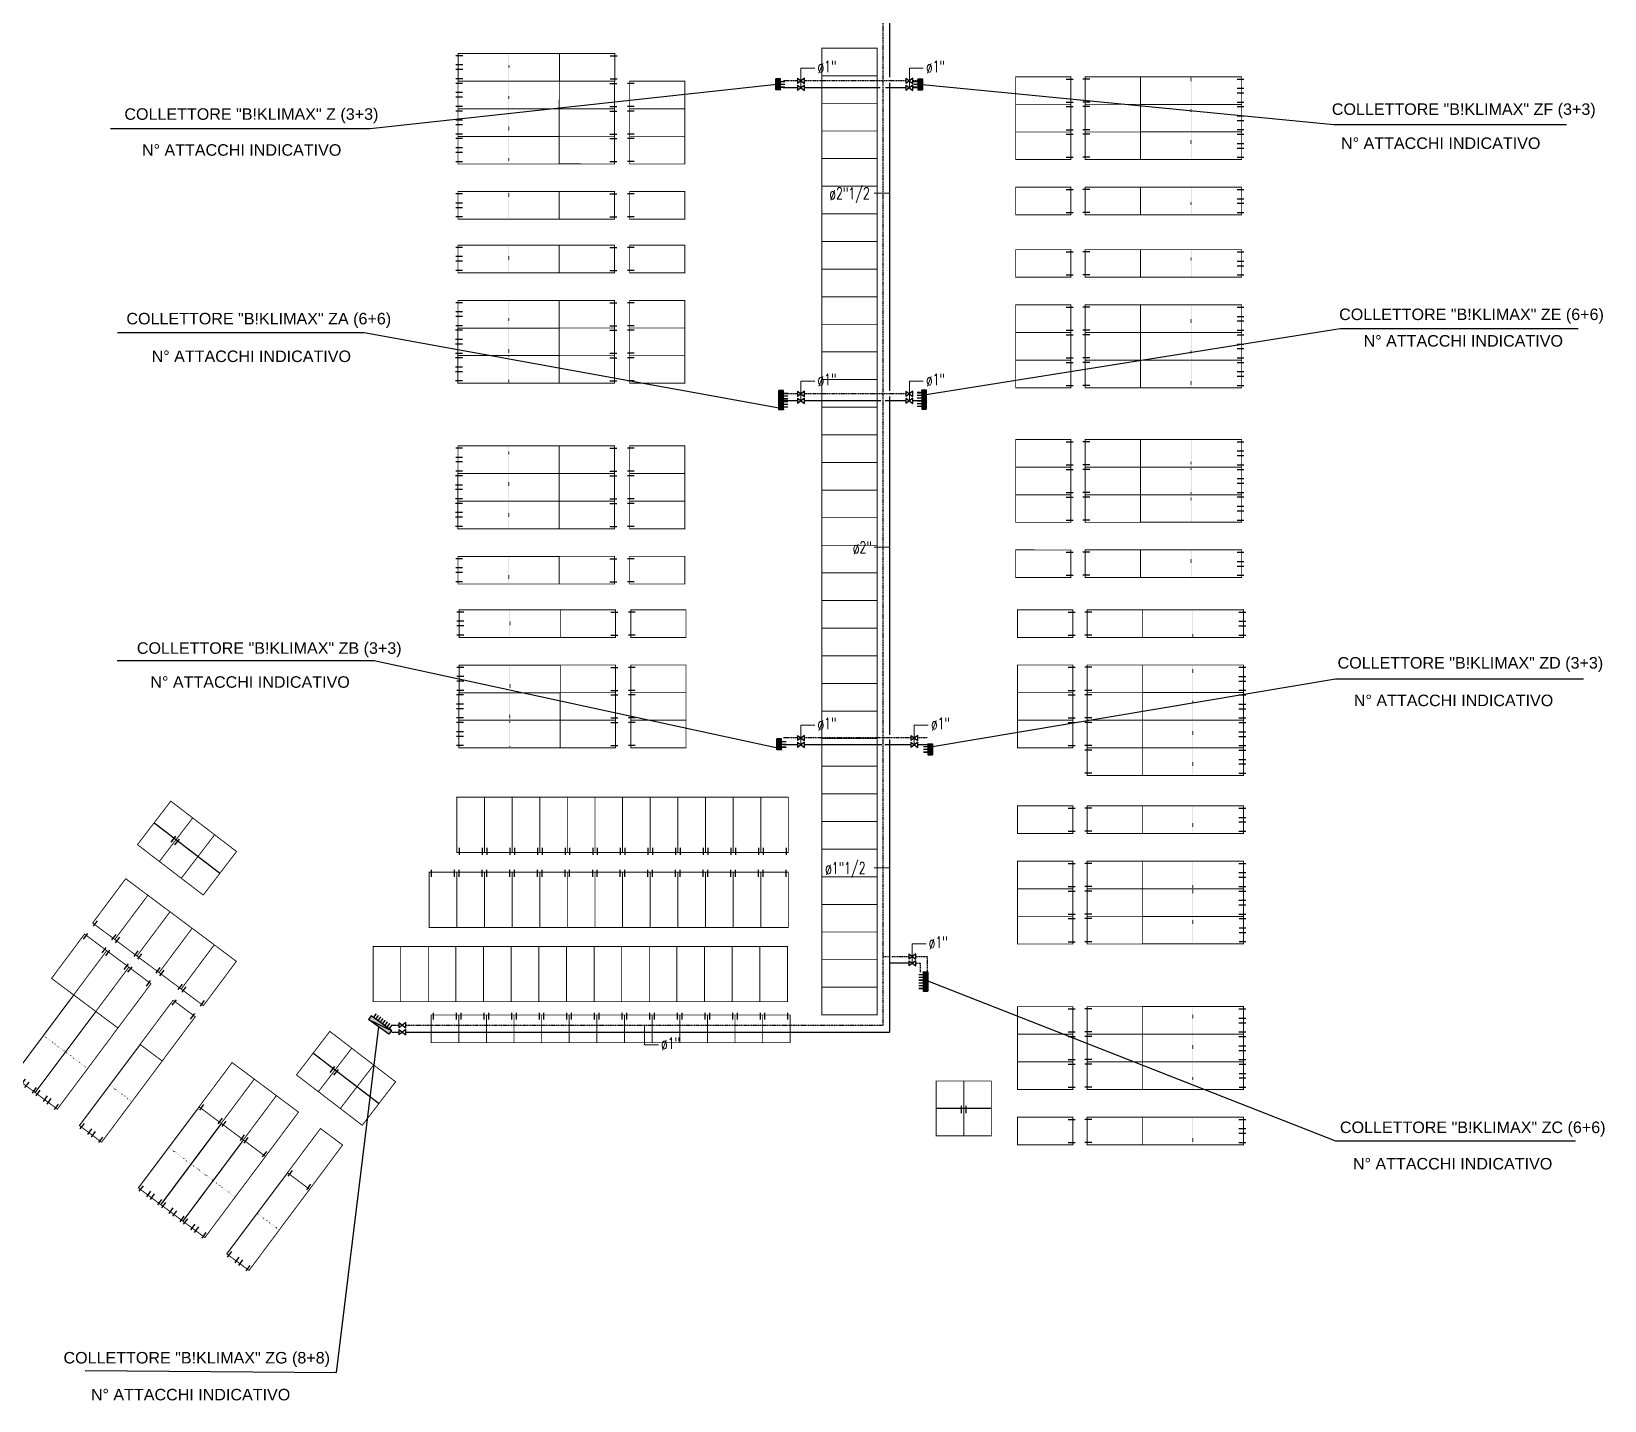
# Model space of a CAD drawing. Header units: millimetres. Extents: x 24747 to 137666, y -34589 to 43444.
# Drawn here: x 114956 to 118372, y 11009 to 13983 of the extents above; entities that cross this region are included whole.
import ezdxf

# ---------------------------------------------------------------- set-up
doc = ezdxf.new("R2010")
doc.units = ezdxf.units.MM
doc.header["$LTSCALE"] = 10
doc.linetypes.add('ACAD_ISO07W100', pattern=[3, 0, -3])
doc.linetypes.add('HIDDEN', pattern=[0.375, 0.25, -0.125])
for name, color, linetype in [('Collettori Maxi', 7, 'Continuous'), ('Pannelli', 7, 'Continuous'), ('TUBAZIONI', 6, 'Continuous')]:
    doc.layers.add(name, color=color, linetype=linetype)
doc.styles.add('ARIAL', font='arial.ttf')
doc.styles.add('ROMANS', font='romans')

# ---------------------------------------------------------------- blocks, each defined once
blk = doc.blocks.new('1200')
at = {"layer": 'Pannelli', "color": 4}
for p, q in [((0.05, 1.1), (0.05, 1.25)), ((0.55, 1.1), (0.55, 1.25))]:
    blk.add_line(p, q, dxfattribs=at)
at = {"layer": 'Pannelli', "linetype": 'ACAD_ISO07W100', "ltscale": 0.07}
blk.add_line((0.6, 0.6), (0, 0.6), dxfattribs=at)
at = {"layer": 'Pannelli', "color": 4, "const_width": 0.02}
blk.add_lwpolyline([(0, 1.2), (0, 0), (0.6, 0), (0.6, 1.2), (0, 1.2)], dxfattribs=at)
blk = doc.blocks.new('600')
at = {"layer": 'Pannelli', "color": 2}
for p, q in [((0.05, 0.5), (0.05, 0.65)), ((0.55, 0.5), (0.55, 0.65))]:
    blk.add_line(p, q, dxfattribs=at)
at = {"layer": 'Pannelli', "color": 2, "const_width": 0.02}
blk.add_lwpolyline([(0.6, 0.6), (0.6, 0), (0, 0), (0, 0.6), (0.6, 0.6)], dxfattribs=at)
blk = doc.blocks.new('dddd')
at = {"layer": 'Pannelli', "color": 4}
for p, q in [((-164.9, 45.4, 0), (-179.9, 45.4, 0)), ((-164.9, 25.4, 0), (-179.9, 25.4, 0)), ((-164.9, 15.4, 0), (-179.9, 15.4, 0)), ((-164.9, -4.6, 0), (-179.9, -4.6, 0))]:
    blk.add_line(p, q, dxfattribs=at)
at = {"layer": 'Pannelli', "color": 4, "lineweight": 0}
blk.add_line((-174.9, 50.4, 0), (45.1, 50.4, 0), dxfattribs=at)
at = {"layer": 'Pannelli', "color": 4, "linetype": 'ACAD_ISO07W100', "ltscale": 0.07}
blk.add_line((-64.9, 50.4, 0), (-64.9, -9.6, 0), dxfattribs=at)
at = {"layer": 'Pannelli', "color": 4, "const_width": 2, "elevation": 0}
blk.add_lwpolyline([(-174.9, -9.6), (45.1, -9.6), (45.1, 50.4), (-174.9, 50.4), (-174.9, -9.6)], dxfattribs=at)
blk = doc.blocks.new('Coll Maxi 8+8')
at = {"layer": 'Collettori Maxi'}
for color, points in [(5, [(0.54, 0), (0.54, -0.1), (0, -0.1)]), (1, [(0, 0), (0, -0.1), (0.54, 0)])]:
    blk.add_hatch(color=color, dxfattribs=at).paths.add_polyline_path(points)
for points in [[(0, 0), (0, -0.1), (0.54, 0), (0, 0)], [(0.54, 0), (0.54, -0.1), (0, -0.1), (0.54, 0)]]:
    blk.add_lwpolyline(points, dxfattribs=at)
blk = doc.blocks.new('Coll Maxi 6+6')
at = {"layer": 'Collettori Maxi'}
for color, points in [(5, [(0.42, 0), (0.42, -0.1), (0, -0.1)]), (1, [(0, 0), (0, -0.1), (0.42, 0)])]:
    blk.add_hatch(color=color, dxfattribs=at).paths.add_polyline_path(points)
for points in [[(0, 0), (0, -0.1), (0.42, 0), (0, 0)], [(0.42, 0), (0.42, -0.1), (0, -0.1), (0.42, 0)]]:
    blk.add_lwpolyline(points, dxfattribs=at)
blk = doc.blocks.new('Coll maxi 3+3')
at = {"layer": 'Collettori Maxi'}
for color, points in [(5, [(0.24, 0), (0.24, -0.1), (0, -0.1)]), (1, [(0, 0), (0, -0.1), (0.24, 0)])]:
    blk.add_hatch(color=color, dxfattribs=at).paths.add_polyline_path(points)
for points in [[(0, 0), (0, -0.1), (0.24, 0), (0, 0)], [(0.24, 0), (0.24, -0.1), (0, -0.1), (0.24, 0)]]:
    blk.add_lwpolyline(points, dxfattribs=at)

msp = doc.modelspace()

# ---------------------------------------------------------------- linework, layer by layer
at = {"layer": 'Collettori Maxi'}
for p, q in [((116574.39454, 13867.88526, 0), (115691.40705, 13771.90547, 0)), ((116891.0483, 13868.23382, 0), (117784.33809, 13781.3649, 0)), ((115691.40705, 13771.90547, 0), (115126.93765, 13771.90547, 0)), ((117784.33809, 13781.3649, 0), (118289.55191, 13781.3649, 0)), ((115142.39176, 13329.31576, 0), (115678.18564, 13329.31576, 0)), ((115678.18564, 13329.31576, 0), (116587.30226, 13164.22243, 0)), ((116889.24999, 13192.78678, 0), (117798.17655, 13337.82241, 0)), ((117798.17655, 13337.82241, 0), (118315.01317, 13337.82241, 0)), ((115141.72028, 12617.12829, 0), (115699.76551, 12617.12829, 0)), ((115699.76551, 12617.12829, 0), (116579.61581, 12426.58253, 0)), ((116912.64009, 12430.18666, 0), (117788.07936, 12577.14099, 0)), ((117788.07936, 12577.14099, 0), (118326.69857, 12577.14099, 0)), ((116896.93885, 11922.9445, 0), (117788.3325, 11573.48677, 0)), ((115618.10082, 11070.36082, 0), (115709.82705, 11821.17257, 0)), ((117788.3325, 11573.48677, 0), (118309.01333, 11573.48677, 0)), ((115072.07836, 11074.24046, 0), (115618.10082, 11070.36082, 0))]:
    msp.add_line(p, q, dxfattribs=at)
at = {"layer": 'Collettori Maxi', "color": 6, "const_width": 3.2002, "elevation": 0}
for points in [[(116582.61642, 13874.2342), (116592.61705, 13874.2342)], [(116881.04767, 13874.2342), (116871.04703, 13874.2342)], [(116582.61642, 13868.23382), (116592.61705, 13868.23382)], [(116582.61642, 13862.23344), (116592.61705, 13862.23344)], [(116881.04767, 13868.23382), (116871.04703, 13868.23382)], [(116881.04767, 13862.23344), (116871.04703, 13862.23344)], [(116589.16065, 13197.30475), (116599.16128, 13197.30475)], [(116589.16065, 13191.30437), (116599.16128, 13191.30437)], [(116889.24999, 13198.78716), (116879.24935, 13198.78716)], [(116889.24999, 13192.78678), (116879.24935, 13192.78678)], [(116589.16065, 13185.30399), (116599.16128, 13185.30399)], [(116589.16065, 13179.30361), (116599.16128, 13179.30361)], [(116589.16065, 13173.30323), (116599.16128, 13173.30323)], [(116589.16065, 13167.30285), (116599.16128, 13167.30285)], [(116889.24999, 13186.7864), (116879.24935, 13186.7864)], [(116889.24999, 13180.78602), (116879.24935, 13180.78602)], [(116889.24999, 13174.78565), (116879.24935, 13174.78565)], [(116889.24999, 13168.78527), (116879.24935, 13168.78527)], [(116584.88121, 12440.62719), (116594.88185, 12440.62719)], [(116584.88121, 12434.62681), (116594.88185, 12434.62681)], [(116584.88121, 12428.62643), (116594.88185, 12428.62643)], [(116902.63945, 12429.65637), (116892.63882, 12429.65637)], [(116902.63945, 12423.65599), (116892.63882, 12423.65599)], [(116902.63945, 12417.65561), (116892.63882, 12417.65561)], [(115698.6898, 11841.59389), (115704.5581, 11849.69177)], [(115703.54853, 11838.07291), (115709.41683, 11846.17079)], [(115708.40726, 11834.55193), (115714.27556, 11842.64981)], [(115713.26599, 11831.03094), (115719.13429, 11839.12883)], [(115718.12471, 11827.50996), (115723.99302, 11835.60784)], [(115722.98344, 11823.98898), (115728.85175, 11832.08686)], [(115727.84217, 11820.468), (115733.71047, 11828.56588)], [(115732.7009, 11816.94702), (115738.5692, 11825.0449)]]:
    msp.add_lwpolyline(points, dxfattribs=at)
at = {"layer": 'Collettori Maxi', "color": 6, "const_width": 3.2002}
for points in [[(116892.78412, 11934.39395), (116882.78349, 11934.39395)], [(116892.78412, 11928.39357), (116882.78349, 11928.39357)], [(116892.78412, 11922.39319), (116882.78349, 11922.39319)], [(116892.78412, 11916.39281), (116882.78349, 11916.39281)], [(116892.78412, 11910.39243), (116882.78349, 11910.39243)], [(116892.78412, 11904.39205), (116882.78349, 11904.39205)]]:
    msp.add_lwpolyline(points, dxfattribs=at)
at = {"layer": 'Pannelli', "color": 2}
for p, q in [((115259.30696, 12222.25226, 0), (115268.43104, 12234.15819, 0)), ((115259.88337, 12223.00441, 0), (115269.00745, 12234.91034, 0)), ((115267.23523, 12216.15777, 0), (115276.35931, 12228.0637, 0)), ((115267.25327, 12216.18131, 0), (115276.37735, 12228.08724, 0)), ((115267.81163, 12216.90992, 0), (115276.93571, 12228.81585, 0)), ((115267.82967, 12216.93346, 0), (115276.95375, 12228.83939, 0)), ((115604.7406, 11722.11159, 0), (115613.86468, 11734.01752, 0)), ((115605.317, 11722.86374, 0), (115614.44108, 11734.76967, 0)), ((115612.66886, 11716.0171, 0), (115621.79294, 11727.92304, 0)), ((115612.68691, 11716.04065, 0), (115621.81098, 11727.94658, 0)), ((115613.24527, 11716.76925, 0), (115622.36935, 11728.67518, 0)), ((115613.26331, 11716.79279, 0), (115622.38739, 11728.69872, 0)), ((116975.49496, 11634.27134, 0), (116975.49496, 11649.27134, 0)), ((116975.49496, 11633.32373, 0), (116975.49496, 11648.32373, 0)), ((116985.49496, 11634.28617, 0), (116985.49496, 11649.28617, 0)), ((116985.49496, 11634.25651, 0), (116985.49496, 11649.25651, 0)), ((116985.49496, 11633.33856, 0), (116985.49496, 11648.33856, 0)), ((116985.49496, 11633.3089, 0), (116985.49496, 11648.3089, 0))]:
    msp.add_line(p, q, dxfattribs=at)
at = {"layer": 'Pannelli', "color": 2, "const_width": 2}
for points in [[(116672.26366, 13886.9827), (116792.26366, 13886.9827), (116792.26366, 13946.9827), (116672.26366, 13946.9827)], [(116672.26366, 13826.9827), (116792.26366, 13826.9827), (116792.26366, 13886.9827), (116672.26366, 13886.9827)], [(116672.26366, 13766.9827), (116792.26366, 13766.9827), (116792.26366, 13826.9827), (116672.26366, 13826.9827)], [(116672.26366, 13706.9827), (116792.26366, 13706.9827), (116792.26366, 13766.9827), (116672.26366, 13766.9827)], [(116672.26366, 13646.9827), (116792.26366, 13646.9827), (116792.26366, 13706.9827), (116672.26366, 13706.9827)], [(116672.26366, 13586.9827), (116792.26366, 13586.9827), (116792.26366, 13646.9827), (116672.26366, 13646.9827)], [(116672.26366, 13526.9827), (116792.26366, 13526.9827), (116792.26366, 13586.9827), (116672.26366, 13586.9827)], [(116672.26366, 13466.9827), (116792.26366, 13466.9827), (116792.26366, 13526.9827), (116672.26366, 13526.9827)], [(116672.26366, 13406.9827), (116792.26366, 13406.9827), (116792.26366, 13466.9827), (116672.26366, 13466.9827)], [(116672.26366, 13346.9827), (116792.26366, 13346.9827), (116792.26366, 13406.9827), (116672.26366, 13406.9827)], [(116672.26366, 13286.9827), (116792.26366, 13286.9827), (116792.26366, 13346.9827), (116672.26366, 13346.9827)], [(116672.26366, 13226.9827), (116792.26366, 13226.9827), (116792.26366, 13286.9827), (116672.26366, 13286.9827)], [(116672.26366, 13166.9827), (116792.26366, 13166.9827), (116792.26366, 13226.9827), (116672.26366, 13226.9827)], [(116672.26366, 13106.9827), (116792.26366, 13106.9827), (116792.26366, 13166.9827), (116672.26366, 13166.9827)], [(116672.26366, 13046.9827), (116792.26366, 13046.9827), (116792.26366, 13106.9827), (116672.26366, 13106.9827)], [(116672.26366, 12986.9827), (116792.26366, 12986.9827), (116792.26366, 13046.9827), (116672.26366, 13046.9827)], [(116672.26366, 12926.9827), (116792.26366, 12926.9827), (116792.26366, 12986.9827), (116672.26366, 12986.9827)], [(116672.26366, 12866.9827), (116792.26366, 12866.9827), (116792.26366, 12926.9827), (116672.26366, 12926.9827)], [(116672.26366, 12806.9827), (116792.26366, 12806.9827), (116792.26366, 12866.9827), (116672.26366, 12866.9827)], [(116672.26366, 12746.9827), (116792.26366, 12746.9827), (116792.26366, 12806.9827), (116672.26366, 12806.9827)], [(116672.26366, 12686.9827), (116792.26366, 12686.9827), (116792.26366, 12746.9827), (116672.26366, 12746.9827)], [(116672.26366, 12626.9827), (116792.26366, 12626.9827), (116792.26366, 12686.9827), (116672.26366, 12686.9827)], [(116672.26366, 12566.9827), (116792.26366, 12566.9827), (116792.26366, 12626.9827), (116672.26366, 12626.9827)], [(116672.26366, 12506.9827), (116792.26366, 12506.9827), (116792.26366, 12566.9827), (116672.26366, 12566.9827)], [(116672.26366, 12446.9827), (116792.26366, 12446.9827), (116792.26366, 12506.9827), (116672.26366, 12506.9827)], [(116672.26366, 12386.9827), (116792.26366, 12386.9827), (116792.26366, 12446.9827), (116672.26366, 12446.9827)], [(116672.26366, 12326.9827), (116792.26366, 12326.9827), (116792.26366, 12386.9827), (116672.26366, 12386.9827)], [(116672.26366, 12266.9827), (116792.26366, 12266.9827), (116792.26366, 12326.9827), (116672.26366, 12326.9827)], [(116672.26366, 12206.9827), (116792.26366, 12206.9827), (116792.26366, 12266.9827), (116672.26366, 12266.9827)], [(116672.26366, 12146.9827), (116792.26366, 12146.9827), (116792.26366, 12206.9827), (116672.26366, 12206.9827)], [(116672.26366, 12086.9827), (116792.26366, 12086.9827), (116792.26366, 12146.9827), (116672.26366, 12146.9827)], [(116672.26366, 12026.9827), (116792.26366, 12026.9827), (116792.26366, 12086.9827), (116672.26366, 12086.9827)], [(116672.26366, 11966.9827), (116792.26366, 11966.9827), (116792.26366, 12026.9827), (116672.26366, 12026.9827)], [(116672.26366, 11906.9827), (116792.26366, 11906.9827), (116792.26366, 11966.9827), (116672.26366, 11966.9827)], [(116672.26366, 11846.9827), (116792.26366, 11846.9827), (116792.26366, 11906.9827), (116672.26366, 11906.9827)]]:
    msp.add_lwpolyline(points, close=True, dxfattribs=at)
at = {"layer": 'Pannelli', "color": 2, "const_width": 2, "elevation": 0}
for points in [[(115258.23994, 12311.28), (115221.74362, 12263.65627), (115269.36735, 12227.15996), (115305.86366, 12274.78368), (115258.23994, 12311.28)], [(115305.86366, 12274.78368), (115269.36734, 12227.15996), (115316.99107, 12190.66365), (115353.48738, 12238.28737), (115305.86366, 12274.78368)], [(115222.32003, 12264.40842), (115185.82371, 12216.7847), (115233.44744, 12180.28838), (115269.94375, 12227.9121), (115222.32003, 12264.40842)], [(115353.48738, 12238.28737), (115316.99107, 12190.66365), (115364.61479, 12154.16733), (115401.11111, 12201.79105), (115353.48738, 12238.28737)], [(115269.94375, 12227.91211), (115233.44743, 12180.28838), (115281.07116, 12143.79207), (115317.56747, 12191.41579), (115269.94375, 12227.91211)], [(115317.56747, 12191.41579), (115281.07116, 12143.79207), (115328.69488, 12107.29575), (115365.1912, 12154.91948), (115317.56747, 12191.41579)], [(115603.67357, 11811.13933), (115567.17726, 11763.51561), (115614.80098, 11727.01929), (115651.2973, 11774.64301), (115603.67357, 11811.13933)], [(115567.75366, 11764.26775), (115531.25735, 11716.64403), (115578.88107, 11680.14771), (115615.37739, 11727.77144), (115567.75366, 11764.26775)], [(115651.2973, 11774.64302), (115614.80098, 11727.01929), (115662.4247, 11690.52298), (115698.92102, 11738.1467), (115651.2973, 11774.64302)], [(115615.37739, 11727.77144), (115578.88107, 11680.14772), (115626.50479, 11643.6514), (115663.00111, 11691.27512), (115615.37739, 11727.77144)], [(115698.92102, 11738.1467), (115662.4247, 11690.52298), (115710.04843, 11654.02666), (115746.54474, 11701.65039), (115698.92102, 11738.1467)], [(115663.00111, 11691.27512), (115626.50479, 11643.6514), (115674.12852, 11607.15509), (115710.62483, 11654.77881), (115663.00111, 11691.27512)], [(116920.49496, 11703.33856), (116920.49496, 11643.33856), (116980.49496, 11643.33856), (116980.49496, 11703.33856), (116920.49496, 11703.33856)], [(116980.49496, 11703.33856), (116980.49496, 11643.33856), (117040.49496, 11643.33856), (117040.49496, 11703.33856), (116980.49496, 11703.33856)], [(116920.49496, 11644.28617), (116920.49496, 11584.28617), (116980.49496, 11584.28617), (116980.49496, 11644.28617), (116920.49496, 11644.28617)], [(116980.49496, 11644.28617), (116980.49496, 11584.28617), (117040.49496, 11584.28617), (117040.49496, 11644.28617), (116980.49496, 11644.28617)]]:
    msp.add_lwpolyline(points, dxfattribs=at)
for points in [[(115697.6129, 11995.72159), (115697.6129, 11875.72159), (115757.6129, 11875.72159), (115757.6129, 11995.72159)], [(115757.6129, 11995.72159), (115757.6129, 11875.72159), (115817.6129, 11875.72159), (115817.6129, 11995.72159)], [(115817.6129, 11995.72159), (115817.6129, 11875.72159), (115877.6129, 11875.72159), (115877.6129, 11995.72159)], [(115877.6129, 11995.72159), (115877.6129, 11875.72159), (115937.6129, 11875.72159), (115937.6129, 11995.72159)], [(115937.6129, 11995.72159), (115937.6129, 11875.72159), (115997.6129, 11875.72159), (115997.6129, 11995.72159)], [(115997.6129, 11995.72159), (115997.6129, 11875.72159), (116057.6129, 11875.72159), (116057.6129, 11995.72159)], [(116057.6129, 11995.72159), (116057.6129, 11875.72159), (116117.6129, 11875.72159), (116117.6129, 11995.72159)], [(116117.6129, 11995.72159), (116117.6129, 11875.72159), (116177.6129, 11875.72159), (116177.6129, 11995.72159)], [(116177.6129, 11995.72159), (116177.6129, 11875.72159), (116237.6129, 11875.72159), (116237.6129, 11995.72159)], [(116237.6129, 11995.72159), (116237.6129, 11875.72159), (116297.6129, 11875.72159), (116297.6129, 11995.72159)], [(116297.6129, 11995.72159), (116297.6129, 11875.72159), (116357.6129, 11875.72159), (116357.6129, 11995.72159)], [(116357.6129, 11995.72159), (116357.6129, 11875.72159), (116417.6129, 11875.72159), (116417.6129, 11995.72159)], [(116417.6129, 11995.72159), (116417.6129, 11875.72159), (116477.6129, 11875.72159), (116477.6129, 11995.72159)], [(116477.6129, 11995.72159), (116477.6129, 11875.72159), (116537.6129, 11875.72159), (116537.6129, 11995.72159)], [(116537.6129, 11995.72159), (116537.6129, 11875.72159), (116597.6129, 11875.72159), (116597.6129, 11995.72159)]]:
    msp.add_lwpolyline(points, close=True, dxfattribs=at)
at = {"layer": 'TUBAZIONI', "linetype": 'HIDDEN'}
for p, q in [((116805.23365, 13875.83419, 0), (116805.23365, 15075.3301, 0)), ((116619.35412, 13875.83419, 0), (116588.44692, 13875.83419, 0)), ((116854.89206, 13875.83419, 0), (116634.35412, 13875.83419, 0)), ((116805.23365, 13195.93953, 0), (116805.23365, 13875.83419, 0)), ((116880.47193, 13875.83419, 0), (116869.89206, 13875.83419, 0)), ((116619.35412, 13195.93953, 0), (116588.44692, 13195.93953, 0)), ((116854.89206, 13195.93953, 0), (116634.35412, 13195.93953, 0)), ((116805.23365, 12448.57182, 0), (116805.23365, 13195.93953, 0)), ((116889.95938, 13197.42194, 0), (116879.37951, 13197.42194, 0)), ((116619.35412, 12448.57182, 0), (116588.44692, 12448.57182, 0)), ((116865.72543, 12448.57182, 0), (116634.35412, 12448.57182, 0)), ((116805.23365, 11824.57914, 0), (116805.23365, 12448.57182, 0)), ((116901.15179, 12448.57182, 0), (116880.72543, 12448.57182, 0))]:
    msp.add_line(p, q, dxfattribs=at)
at = {"layer": 'TUBAZIONI'}
for p, q in [((116820.23365, 13883.61381, 0), (116820.23365, 15077.35259, 0)), ((116619.35412, 13860.83419, 0), (116588.44692, 13860.83419, 0)), ((116798.68541, 13860.83419, 0), (116634.35412, 13860.83419, 0)), ((116824.37253, 13860.83419, 0), (116810.53785, 13860.83419, 0)), ((116820.23365, 13202.26358, 0), (116820.23365, 13871.40221, 0)), ((116854.89206, 13860.83419, 0), (116824.37253, 13860.83419, 0)), ((116880.47193, 13860.83419, 0), (116869.89206, 13860.83419, 0)), ((116820.23365, 12455.03357, 0), (116820.23365, 13190.41114, 0)), ((116619.35412, 13180.93953, 0), (116588.44692, 13180.93953, 0)), ((116800.35194, 13180.93953, 0), (116634.35412, 13180.93953, 0)), ((116820.23365, 13180.93953, 0), (116810.04939, 13180.93953, 0)), ((116854.89206, 13180.93953, 0), (116820.23365, 13180.93953, 0)), ((116880.47193, 13180.93953, 0), (116869.89206, 13180.93953, 0)), ((116820.23365, 11809.57914, 0), (116820.23365, 12445.15654, 0)), ((116619.35412, 12433.57182, 0), (116588.44692, 12433.57182, 0)), ((116802.52937, 12433.57182, 0), (116634.35412, 12433.57182, 0)), ((116820.23365, 12433.57182, 0), (116808.81476, 12433.57182, 0)), ((116865.72543, 12433.57182, 0), (116820.23365, 12433.57182, 0)), ((116901.15179, 12433.57182, 0), (116880.72543, 12433.57182, 0)), ((116861.14674, 11958.99175, 0), (116820.23365, 11958.99175, 0))]:
    msp.add_line(p, q, dxfattribs=at)
at = {"layer": 'TUBAZIONI', "color": 7}
for p, q in [((116619.35412, 13881.45919, 0), (116634.35412, 13870.20919, 0)), ((116634.35412, 13881.45919, 0), (116619.35412, 13870.20919, 0)), ((116854.89206, 13881.45919, 0), (116869.89206, 13870.20919, 0)), ((116869.89206, 13881.45919, 0), (116854.89206, 13870.20919, 0)), ((116619.35412, 13866.45919, 0), (116634.35412, 13855.20919, 0)), ((116634.35412, 13866.45919, 0), (116619.35412, 13855.20919, 0)), ((116854.89206, 13866.45919, 0), (116869.89206, 13855.20919, 0)), ((116869.89206, 13866.45919, 0), (116854.89206, 13855.20919, 0)), ((116619.35412, 13201.56453, 0), (116634.35412, 13190.31453, 0)), ((116634.35412, 13201.56453, 0), (116619.35412, 13190.31453, 0)), ((116854.89206, 13201.56453, 0), (116869.89206, 13190.31453, 0)), ((116869.89206, 13201.56453, 0), (116854.89206, 13190.31453, 0)), ((116619.35412, 13186.56453, 0), (116634.35412, 13175.31453, 0)), ((116634.35412, 13186.56453, 0), (116619.35412, 13175.31453, 0)), ((116854.89206, 13186.56453, 0), (116869.89206, 13175.31453, 0)), ((116869.89206, 13186.56453, 0), (116854.89206, 13175.31453, 0)), ((116619.35412, 12454.19682, 0), (116634.35412, 12442.94682, 0)), ((116634.35412, 12454.19682, 0), (116619.35412, 12442.94682, 0)), ((116619.35412, 12439.19682, 0), (116634.35412, 12427.94682, 0)), ((116634.35412, 12439.19682, 0), (116619.35412, 12427.94682, 0)), ((116865.72543, 12454.19682, 0), (116880.72543, 12442.94682, 0)), ((116880.72543, 12454.19682, 0), (116865.72543, 12442.94682, 0)), ((116865.72543, 12439.19682, 0), (116880.72543, 12427.94682, 0)), ((116880.72543, 12439.19682, 0), (116865.72543, 12427.94682, 0)), ((116861.14674, 11979.61675, 0), (116876.14674, 11968.36675, 0)), ((116876.14674, 11979.61675, 0), (116861.14674, 11968.36675, 0)), ((116861.14674, 11964.61675, 0), (116876.14674, 11953.36675, 0)), ((116876.14674, 11964.61675, 0), (116861.14674, 11953.36675, 0)), ((115753.7706, 11830.20414, 0), (115768.7706, 11818.95414, 0)), ((115768.7706, 11830.20414, 0), (115753.7706, 11818.95414, 0)), ((115753.7706, 11815.20414, 0), (115768.7706, 11803.95414, 0)), ((115768.7706, 11815.20414, 0), (115753.7706, 11803.95414, 0))]:
    msp.add_line(p, q, dxfattribs=at)
at = {"layer": 'TUBAZIONI', "color": 1, "lineweight": 0}
for p, q in [((116657.21395, 13903.5552, 0), (116626.85412, 13903.5552, 0)), ((116626.85412, 13860.83419, 0), (116626.85412, 13903.5552, 0)), ((116892.75188, 13903.5552, 0), (116862.39206, 13903.5552, 0)), ((116862.39206, 13860.83419, 0), (116862.39206, 13903.5552, 0)), ((116786.14009, 13631.76835, 0), (116820.23365, 13631.76835, 0)), ((116657.21395, 13223.66053, 0), (116626.85412, 13223.66053, 0)), ((116626.85412, 13180.93953, 0), (116626.85412, 13223.66053, 0)), ((116892.75188, 13223.66053, 0), (116862.39206, 13223.66053, 0)), ((116862.39206, 13180.93953, 0), (116862.39206, 13223.66053, 0)), ((116786.14009, 12862.7065, 0), (116820.23365, 12862.7065, 0)), ((116657.21395, 12476.29283, 0), (116626.85412, 12476.29283, 0)), ((116626.85412, 12433.57182, 0), (116626.85412, 12476.29283, 0)), ((116903.58525, 12476.29283, 0), (116873.22543, 12476.29283, 0)), ((116873.22543, 12433.57182, 0), (116873.22543, 12476.29283, 0)), ((116786.14009, 12166.32509, 0), (116820.23365, 12166.32509, 0)), ((116898.79795, 12001.33102, 0), (116868.43813, 12001.33102, 0)), ((116868.43813, 11958.61001, 0), (116868.43813, 12001.33102, 0)), ((116287.00213, 11781.85813), (116287.00213, 11824.57914, 0)), ((116317.36195, 11781.85813), (116287.00213, 11781.85813))]:
    msp.add_line(p, q, dxfattribs=at)
at = {"layer": 'TUBAZIONI', "color": 7, "elevation": 0}
for points in [[(116619.35412, 13881.45919), (116619.35412, 13870.20919)], [(116634.35412, 13870.20919), (116634.35412, 13881.45919)], [(116854.89206, 13881.45919), (116854.89206, 13870.20919)], [(116869.89206, 13870.20919), (116869.89206, 13881.45919)], [(116619.35412, 13866.45919), (116619.35412, 13855.20919)], [(116634.35412, 13855.20919), (116634.35412, 13866.45919)], [(116854.89206, 13866.45919), (116854.89206, 13855.20919)], [(116869.89206, 13855.20919), (116869.89206, 13866.45919)], [(116619.35412, 13201.56453), (116619.35412, 13190.31453)], [(116634.35412, 13190.31453), (116634.35412, 13201.56453)], [(116854.89206, 13201.56453), (116854.89206, 13190.31453)], [(116869.89206, 13190.31453), (116869.89206, 13201.56453)], [(116619.35412, 13186.56453), (116619.35412, 13175.31453)], [(116634.35412, 13175.31453), (116634.35412, 13186.56453)], [(116854.89206, 13186.56453), (116854.89206, 13175.31453)], [(116869.89206, 13175.31453), (116869.89206, 13186.56453)], [(116619.35412, 12454.19682), (116619.35412, 12442.94682)], [(116619.35412, 12439.19682), (116619.35412, 12427.94682)], [(116634.35412, 12442.94682), (116634.35412, 12454.19682)], [(116634.35412, 12427.94682), (116634.35412, 12439.19682)], [(116865.72543, 12454.19682), (116865.72543, 12442.94682)], [(116865.72543, 12439.19682), (116865.72543, 12427.94682)], [(116880.72543, 12442.94682), (116880.72543, 12454.19682)], [(116880.72543, 12427.94682), (116880.72543, 12439.19682)], [(116861.14674, 11979.61675), (116861.14674, 11968.36675)], [(116861.14674, 11964.61675), (116861.14674, 11953.36675)], [(116876.14674, 11968.36675), (116876.14674, 11979.61675)], [(116876.14674, 11953.36675), (116876.14674, 11964.61675)], [(115753.7706, 11830.20414), (115753.7706, 11818.95414)], [(115768.7706, 11818.95414), (115768.7706, 11830.20414)], [(115753.7706, 11815.20414), (115753.7706, 11803.95414)], [(115768.7706, 11803.95414), (115768.7706, 11815.20414)]]:
    msp.add_lwpolyline(points, dxfattribs=at)
at = {"layer": 'TUBAZIONI', "linetype": 'HIDDEN', "elevation": 0}
for points in [[(116805.23365, 11973.99175), (116817.36959, 11973.99175)], [(116824.66513, 11973.99175), (116861.14674, 11973.99175)], [(116876.14674, 11973.99175), (116901.14245, 11973.99175), (116901.14245, 11939.73028)], [(116876.14674, 11958.99175), (116886.14245, 11958.99175)], [(116886.14245, 11958.99175), (116886.14245, 11939.73028)], [(115738.43233, 11824.57914), (115753.7706, 11824.57914)], [(115768.7706, 11824.57914), (116805.23365, 11824.57914)]]:
    msp.add_lwpolyline(points, dxfattribs=at)
at = {"layer": 'TUBAZIONI', "linetype": 'Continuous', "elevation": 0}
for points in [[(115738.43233, 11809.57914), (115753.7706, 11809.57914)], [(115768.7706, 11809.57914), (116820.23365, 11809.57914)]]:
    msp.add_lwpolyline(points, dxfattribs=at)

# ---------------------------------------------------------------- block references
at = {"layer": 'Collettori Maxi', "xscale": 100.0063257411093, "yscale": 100.0063257411093, "zscale": 100.0063257411093}
for name, p, rotation in [('Coll maxi 3+3', (116582.61642, 13880.23458, 0), 270), ('Coll maxi 3+3', (116881.04767, 13856.23307, 0), 90), ('Coll Maxi 6+6', (116589.16065, 13203.30513, 0), 270), ('Coll Maxi 6+6', (116889.24999, 13162.78489, 0), 90), ('Coll maxi 3+3', (116584.88121, 12446.62757, 0), 270), ('Coll maxi 3+3', (116902.63945, 12411.65523, 0), 90), ('Coll Maxi 6+6', (116892.78412, 11898.39167), 90), ('Coll Maxi 8+8', (115693.83107, 11845.11487, 0), 324.0702303056023)]:
    msp.add_blockref(name, p, dxfattribs=dict(at, rotation=rotation))
at = {"layer": 'Pannelli', "lineweight": 0}
for p in [(116057.40829, 13884.92456, 0), (116057.01155, 13824.92078, 0), (116057.01017, 13764.91698, 0), (116057.00878, 13704.91319, 0), (116057.00601, 13584.90559, 0), (116057.00264, 13468.58164, 0), (116056.99987, 13348.57405, 0), (116056.60313, 13288.57026, 0), (116056.60175, 13228.56647, 0), (116056.99987, 13032.55211, 0), (116056.60313, 12972.54832, 0), (116056.60175, 12912.54453, 0), (116056.9553, 12792.53787, 0), (116059.2951, 12676.50108, 0), (116059.29233, 12556.49349, 0), (116058.8956, 12496.4897, 0), (116058.89421, 12436.48591, 0)]:
    msp.add_blockref('dddd', p, dxfattribs=at)
at = {"layer": 'Pannelli', "yscale": 100.0063257411093, "zscale": 100.0063257411093}
for p, xscale, rotation in [((116102.49012, 13935.35738, 0), 100.0063257411093, 269.9986781250462), ((116102.09338, 13875.3536, 0), 100.0063257411093, 269.9986781250462), ((116374.94604, 13875.35083, 0), -100.0063257411093, 90), ((117093.33687, 13884.82424, 0), 100.0063257411093, 269.9986781250462), ((117364.30233, 13884.82659, 0), -100.0063257411093, 90), ((116102.092, 13815.3498, 0), 100.0063257411093, 269.9986781250462), ((116374.94466, 13815.34703, 0), -100.0063257411093, 90), ((117093.33691, 13824.82045, 0), 100.0063257411093, 269.9986781250462), ((117364.30459, 13824.8228, 0), -100.0063257411093, 90), ((116102.09061, 13755.34601, 0), 100.0063257411093, 269.9986781250462), ((116374.94327, 13755.34324, 0), -100.0063257411093, 90), ((117093.33552, 13764.81665, 0), 100.0063257411093, 269.9986781250462), ((117364.30526, 13764.819, 0), -100.0063257411093, 90), ((116102.08785, 13635.33842, 0), 100.0063257411093, 269.9986781250462), ((116374.9405, 13635.33565, 0), -100.0063257411093, 90), ((117093.33552, 13644.80906, 0), 100.0063257411093, 269.9986781250462), ((117364.30526, 13644.81141, 0), -100.0063257411093, 90), ((116102.08447, 13519.01446, 0), 100.0063257411093, 269.9986781250462), ((116374.93713, 13519.01169, 0), -100.0063257411093, 90), ((117093.33552, 13449.21813, 0), -100.0063257411093, 270.0013218749538), ((117364.30526, 13449.21578, 0), 100.0063257411093, 90.00000000000001), ((116102.0817, 13399.00687, 0), 100.0063257411093, 269.9986781250462), ((116374.93436, 13399.0041, 0), -100.0063257411093, 90), ((117093.33552, 13329.21054, 0), -100.0063257411093, 270.0013218749538), ((117364.30526, 13329.20819, 0), 100.0063257411093, 90.00000000000001), ((116102.08032, 13339.00308, 0), 100.0063257411093, 269.9986781250462), ((116374.93297, 13339.00031, 0), -100.0063257411093, 90), ((117093.33691, 13269.20675, 0), -100.0063257411093, 270.0013218749538), ((117364.30459, 13269.2044, 0), 100.0063257411093, 90.00000000000001), ((116102.07696, 13278.99928, 0), 100.0063257411093, 269.9986781250462), ((116374.92962, 13278.99651, 0), -100.0063257411093, 90), ((117093.33687, 13209.20295, 0), -100.0063257411093, 270.0013218749538), ((117364.30233, 13209.2006, 0), 100.0063257411093, 90.00000000000001), ((117093.33687, 13096.90385, 0), 100.0063257411093, 269.9986781250462), ((117364.30233, 13096.9062, 0), -100.0063257411093, 90), ((116102.0751, 13082.98493, 0), 100.0063257411093, 269.9986781250462), ((116374.92776, 13082.98216, 0), -100.0063257411093, 90), ((116102.07372, 13022.98113, 0), 100.0063257411093, 269.9986781250462), ((116374.92637, 13022.97836, 0), -100.0063257411093, 90), ((117093.33691, 13036.90005, 0), 100.0063257411093, 269.9986781250462), ((117364.30459, 13036.9024, 0), -100.0063257411093, 90), ((116102.05612, 12962.97765, 0), 100.0063257411093, 269.9986781250462), ((116374.90877, 12962.97488, 0), -100.0063257411093, 90), ((117093.33552, 12976.89626, 0), 100.0063257411093, 269.9986781250462), ((117364.30526, 12976.89861, 0), -100.0063257411093, 90), ((117093.33552, 12856.88867, 0), 100.0063257411093, 269.9986781250462), ((117364.30526, 12856.89102, 0), -100.0063257411093, 90), ((116102.03713, 12842.97069, 0), 100.0063257411093, 269.9986781250462), ((116374.88979, 12842.96792, 0), -100.0063257411093, 90), ((116104.37693, 12726.9339, 0), 100.0063257411093, 269.9986781250462), ((116377.22959, 12726.93113, 0), -100.0063257411093, 90), ((117097.48367, 12726.96463, 0), 100.0063257411093, 269.9986781250462), ((117368.44913, 12726.96698, 0), -100.0063257411093, 90), ((116104.38064, 12606.92631, 0), 100.0063257411093, 269.9986781250462), ((116377.23329, 12606.92354, 0), -100.0063257411093, 90), ((117097.48818, 12606.95704, 0), 100.0063257411093, 269.9986781250462), ((117368.45364, 12606.95939, 0), -100.0063257411093, 90), ((116104.37602, 12546.92252, 0), 100.0063257411093, 269.9986781250462), ((116377.22867, 12546.91975, 0), -100.0063257411093, 90), ((117097.49044, 12546.95324, 0), 100.0063257411093, 269.9986781250462), ((117368.4559, 12546.95559, 0), -100.0063257411093, 90), ((116104.3714, 12486.91872, 0), 100.0063257411093, 269.9986781250462), ((116377.22405, 12486.91595, 0), -100.0063257411093, 90), ((117097.49572, 12486.94945, 0), 100.0063257411093, 269.9986781250462), ((117368.46118, 12486.9518, 0), -100.0063257411093, 90), ((117368.46118, 12426.948, 0), -100.0063257411093, 90), ((115939.57321, 12319.74165, 0), 100.0063257411093, 179.9995542895615), ((115999.577, 12319.74119, 0), 100.0063257411093, 179.9995542895615), ((116059.5808, 12319.7402, 0), 100.0063257411093, 179.9995542895615), ((116119.58459, 12319.73918, 0), 100.0063257411093, 179.9995542895615), ((116179.58839, 12319.74269, 0), 100.0063257411093, 179.9995542895615), ((116239.59218, 12319.73707, 0), 100.0063257411093, 179.9995542895615), ((116299.59598, 12319.7366, 0), 100.0063257411093, 179.9995542895615), ((116359.59977, 12319.73561, 0), 100.0063257411093, 179.9995542895615), ((116419.60357, 12319.7346, 0), 100.0063257411093, 179.9995542895615), ((116479.60737, 12319.7381, 0), 100.0063257411093, 179.9995542895615), ((116539.61116, 12319.73248, 0), 100.0063257411093, 179.9995542895615), ((116599.61496, 12319.73202, 0), 100.0063257411093, 179.9995542895615), ((117097.48818, 12301.03558), 100.0063257411093, 269.9986781250462), ((117368.45364, 12301.03793, 0), -100.0063257411093, 90), ((117097.48818, 12181.02799), 100.0063257411093, 269.9986781250462), ((117368.45364, 12181.03034, 0), -100.0063257411093, 90), ((115160.33968, 12142.75554, 0), -100.0063257411093, 143.2584343704405), ((115879.56754, 12037.02343, 0), -100.0063257411093, 359.9995542895554), ((115939.57134, 12037.02794, 0), -100.0063257411093, 359.9995542895554), ((115999.57514, 12037.02747, 0), -100.0063257411093, 359.9995542895554), ((116059.57893, 12037.02752, 0), -100.0063257411093, 359.9995542895554), ((116119.58273, 12037.0276, 0), -100.0063257411093, 359.9995542895554), ((116179.58652, 12037.02317, 0), -100.0063257411093, 359.9995542895554), ((116239.59032, 12037.02785, 0), -100.0063257411093, 359.9995542895554), ((116299.59411, 12037.02739, 0), -100.0063257411093, 359.9995542895554), ((116359.59791, 12037.02744, 0), -100.0063257411093, 359.9995542895554), ((116419.6017, 12037.02752, 0), -100.0063257411093, 359.9995542895554), ((116479.6055, 12037.02309, 0), -100.0063257411093, 359.9995542895554), ((116539.60929, 12037.02777, 0), -100.0063257411093, 359.9995542895554), ((116599.61309, 12037.02731, 0), -100.0063257411093, 359.9995542895554), ((115208.4228, 12106.86187, 0), -100.0063257411093, 143.2584343704405), ((117097.48818, 12121.02419), 100.0063257411093, 269.9986781250462), ((117368.45364, 12121.02654, 0), -100.0063257411093, 90), ((115256.50695, 12070.96642, 0), -100.0063257411093, 143.2584343704405), ((117097.4927, 12061.0204), 100.0063257411093, 269.9986781250462), ((117368.45816, 12061.02275, 0), -100.0063257411093, 90), ((115304.59169, 12035.07019, 0), -100.0063257411093, 143.2584343704405), ((114999.19561, 11926.25781, 0), 100.0063257411093, 323.2584343704536), ((115352.67525, 11999.17552, 0), -100.0063257411093, 143.2584343704405), ((115047.27808, 11890.36327, 0), 100.0063257411093, 323.2584343704536), ((115095.36255, 11854.46825, 0), 100.0063257411093, 323.2584343704536), ((115191.5315, 11782.67822, 0), 100.0063257411093, 323.2584343704536), ((117097.48734, 11864.90654, 0), 100.0063257411093, 269.9986781250462), ((117368.4528, 11864.90889, 0), -100.0063257411093, 90), ((117097.49185, 11804.90274, 0), 100.0063257411093, 269.9986781250462), ((117368.45731, 11804.90509, 0), -100.0063257411093, 90), ((115391.43385, 11743.43722, 0), -100.0063257411093, 143.2633025483134), ((117097.49185, 11744.89895, 0), 100.0063257411093, 269.9986781250462), ((117368.45731, 11744.9013, 0), -100.0063257411093, 90), ((115439.52045, 11707.54663, 0), -100.0063257411093, 143.2633025483134), ((115487.60706, 11671.65605, 0), -100.0063257411093, 143.2633025483134), ((117097.48807, 11624.89135, 0), 100.0063257411093, 269.9986781250462), ((117368.45353, 11624.8937, 0), -100.0063257411093, 90), ((115583.37188, 11600.17335, 0), -100.0063257411093, 143.2633025483134)]:
    msp.add_blockref('1200', p, dxfattribs=dict(at, xscale=xscale, rotation=rotation))
at = {"layer": 'Pannelli', "lineweight": 0}
for p, rotation in [((117409.38347, 13875.25562, 0), 180), ((117409.38573, 13815.25182, 0), 180), ((117409.3864, 13755.24803, 0), 180), ((117409.3864, 13635.24044, 0), 180), ((117409.3864, 13499.6486, 0), 180), ((117409.3864, 13379.64101, 0), 180), ((117409.38573, 13319.63722, 0), 180), ((117409.38347, 13259.63342, 0), 180), ((117409.38347, 13087.33522, 0), 180), ((117409.3828, 13027.33143, 0), 180), ((117409.38055, 12967.32763, 0), 180), ((117409.3864, 12847.32004, 0), 180), ((117413.53027, 12717.396, 0), 180), ((117413.53478, 12597.38841, 0), 180), ((117413.53411, 12537.38462, 0), 180), ((117413.53185, 12477.38082, 0), 180), ((117413.53185, 12417.37703, 0), 180), ((117413.53478, 12291.46695, 0), 180), ((117413.53478, 12171.45936, 0), 180), ((117413.53478, 12111.45557, 0), 180), ((117413.5393, 12051.45177, 0), 180), ((115060.72418, 11824.06861, 0), 53.25843462379122), ((117413.53394, 11855.33791, 0), 180), ((115108.80865, 11788.1736, 0), 53.25843462379122), ((117413.53394, 11795.33412, 0), 180), ((115204.97759, 11716.38356, 0), 53.25843462379122), ((117413.53845, 11735.33032, 0), 180), ((115333.1003, 11580.9714, 0), 53.25843462379122), ((117413.53467, 11615.32273, 0), 180), ((115381.79318, 11544.62831, 0), 53.25843462379122), ((115429.27351, 11509.19023, 0), 53.25843462379122), ((115525.03834, 11437.70753, 0), 53.25843462379122)]:
    msp.add_blockref('dddd', p, dxfattribs=dict(at, rotation=rotation))
at = {"layer": 'Pannelli', "xscale": 100.0063257411093, "yscale": 100.0063257411093, "zscale": 100.0063257411093}
for p in [(115823.77436, 11786.68404), (115883.77816, 11786.68404), (115943.78195, 11786.68462), (116003.78575, 11786.68404), (116063.78954, 11786.68462), (116123.79334, 11786.68462), (116183.79713, 11786.68462), (116243.80093, 11786.68462), (116303.80472, 11786.68462), (116363.80852, 11786.68462), (116423.81231, 11786.68137), (116483.81611, 11786.68352), (116543.81991, 11786.68352)]:
    msp.add_blockref('600', p, dxfattribs=at)

# ---------------------------------------------------------------- texts
at = {"layer": 'Collettori Maxi', "style": 'ARIAL'}
for s, p in [('COLLETTORE "B!KLIMAX" Z (3+3)', (115157.50692, 13791.23635, 0)), ('COLLETTORE "B!KLIMAX" ZF (3+3)', (117780.11014, 13801.91478, 0)), ('N° ATTACCHI INDICATIVO', (115195.62886, 13713.18671, 0)), ('N° ATTACCHI INDICATIVO', (117800.07888, 13727.91866, 0)), ('COLLETTORE "B!KLIMAX" ZA (6+6)', (115161.85991, 13346.87087, 0)), ('COLLETTORE "B!KLIMAX" ZE (6+6)', (117795.97492, 13356.22694, 0)), ('N° ATTACCHI INDICATIVO', (117849.05498, 13298.57106, 0)), ('N° ATTACCHI INDICATIVO', (115216.60898, 13265.0685, 0)), ('COLLETTORE "B!KLIMAX" ZB (3+3)', (115184.59382, 12631.27779, 0)), ('COLLETTORE "B!KLIMAX" ZD (3+3)', (117792.56858, 12599.24549, 0)), ('N° ATTACCHI INDICATIVO', (115213.98645, 12557.51341, 0)), ('N° ATTACCHI INDICATIVO', (117827.91293, 12517.59375, 0)), ('COLLETTORE "B!KLIMAX" ZC (6+6)', (117797.65534, 11590.28412, 0)), ('N° ATTACCHI INDICATIVO', (117825.9171, 11511.19371, 0)), ('COLLETTORE "B!KLIMAX" ZG (8+8)', (115025.20637, 11089.79384, 0)), ('N° ATTACCHI INDICATIVO', (115084.70165, 11009.64781, 0))]:
    msp.add_text(s, height=25.0015814, dxfattribs=at).set_placement(p)
at = {"layer": 'TUBAZIONI', "color": 3, "style": 'ROMANS', "width": 0.7}
for s, p in [('ø1"', (116663.06909, 13894.60626, 0)), ('ø1"', (116898.60703, 13894.60626, 0)), ('ø2"1/2', (116688.86241, 13619.17624, 0)), ('ø1"', (116663.06909, 13214.7116, 0)), ('ø1"', (116898.60703, 13214.7116, 0)), ('ø2"', (116739.86691, 12850.11439, 0)), ('ø1"', (116663.06909, 12467.34389, 0)), ('ø1"', (116909.4404, 12467.34389, 0)), ('ø1"1/2', (116679.63302, 12153.73297, 0)), ('ø1"', (116904.65309, 11992.38208, 0)), ('ø1"', (116323.21709, 11772.9092))]:
    msp.add_text(s, height=25, dxfattribs=at).set_placement(p)

doc.saveas('drawing.dxf')
